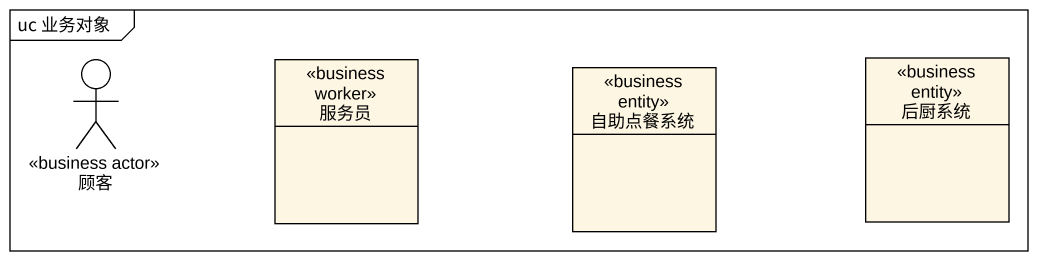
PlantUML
@startuml
mainframe uc 业务对象
allowmixing
hide circle
hide empty members
actor 顾客 <<business actor>>
class 服务员 <<business worker>>
class 自助点餐系统 <<business entity>>
class 后厨系统 <<business entity>>
@enduml
